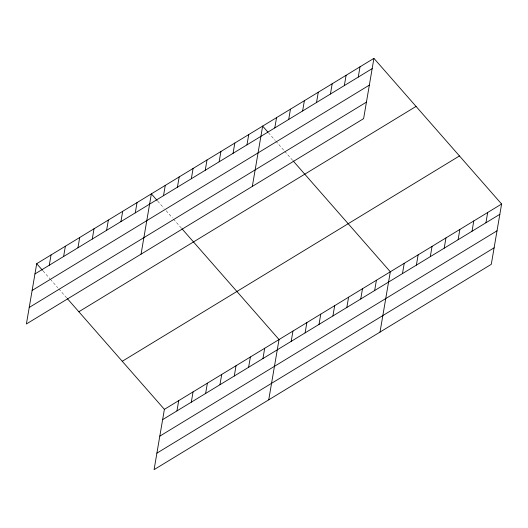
<?xml version="1.0" encoding="UTF-8"?>
<svg xmlns="http://www.w3.org/2000/svg" width="528" height="528" viewBox="0 0 528 528"><rect width="100%" height="100%" fill="white"/><g stroke="black" fill="none" stroke-linecap="round" stroke-linejoin="round"><path stroke-width="0.4" stroke-dasharray="2.64 1.98" d="M268.435 132.719L275.279 140.527M275.807 141.128L283.708 150.143M284.764 151.345L292.664 160.36M157.681 201.076L163.997 208.289M166.109 210.692L172.425 217.906M173.481 219.107L181.381 228.122M43.025 270.89L49.876 278.705M50.398 279.305L57.776 287.714M58.826 288.915L66.726 297.931"/><path stroke-width="0.79" d="M373.923 58.351L36.709 263.677L26.4 323.974L363.614 118.642L373.923 58.351L501.6 204.026L491.291 264.323L154.077 469.649L164.386 409.358L501.6 204.026M49.282 265.228L51.038 254.951M63.611 256.502L65.373 246.226M77.946 247.777L79.702 237.501M92.275 239.052L94.03 228.776M106.61 230.32L108.365 220.044M120.938 221.595L122.694 211.319M135.274 212.87L137.029 202.594M141.055 254.159L151.358 193.868L157.153 200.475M163.515 195.67L165.271 185.394M177.421 187.202L179.177 176.926M191.334 178.735L193.09 168.458M205.247 170.26L207.002 159.984M219.153 161.792L220.909 151.516M176.959 410.903L178.715 400.627M233.066 153.325L234.821 143.048M191.294 402.178L193.05 391.901M246.972 144.857L248.728 134.581M205.623 393.452L207.379 383.176M252.331 186.404L262.64 126.106L267.907 132.119M219.952 384.727L221.714 374.451M274.798 127.915L276.553 117.638M234.287 376.002L236.042 365.726M288.704 119.447L290.459 109.171M248.615 367.27L250.378 356.994M302.617 110.972L304.372 100.696M262.951 358.545L264.706 348.269M316.523 102.505L318.278 92.228M268.732 399.841L279.035 339.544L181.909 228.723M330.436 94.037L332.191 83.761M291.192 341.352L292.948 331.076M344.348 85.562L346.104 75.286M305.105 332.878L306.86 322.601M358.255 77.095L360.01 66.818M319.011 324.41L320.767 314.134M332.924 315.942L334.679 305.666M346.83 307.468L348.586 297.191M360.743 299L362.498 288.724M374.649 290.532L376.411 280.256M380.015 332.079L390.317 271.781L293.185 160.961M402.475 273.59L404.23 263.314M416.381 265.122L418.136 254.846M430.294 256.648L432.049 246.371M444.2 248.18L445.962 237.904M458.113 239.712L459.868 229.436M472.025 231.238L473.781 220.961M485.932 222.77L487.687 212.494M34.947 273.953L372.167 68.627M32.129 290.459L369.343 85.133M29.218 307.468L366.439 102.135M78.837 311.751L416.057 106.418M122.252 361.284L459.466 155.951M162.631 419.635L499.844 214.302M159.806 436.141L497.02 230.809M156.902 453.143L494.116 247.817M36.709 263.677L42.497 270.29M67.254 298.531L164.386 409.358"/></g></svg>
